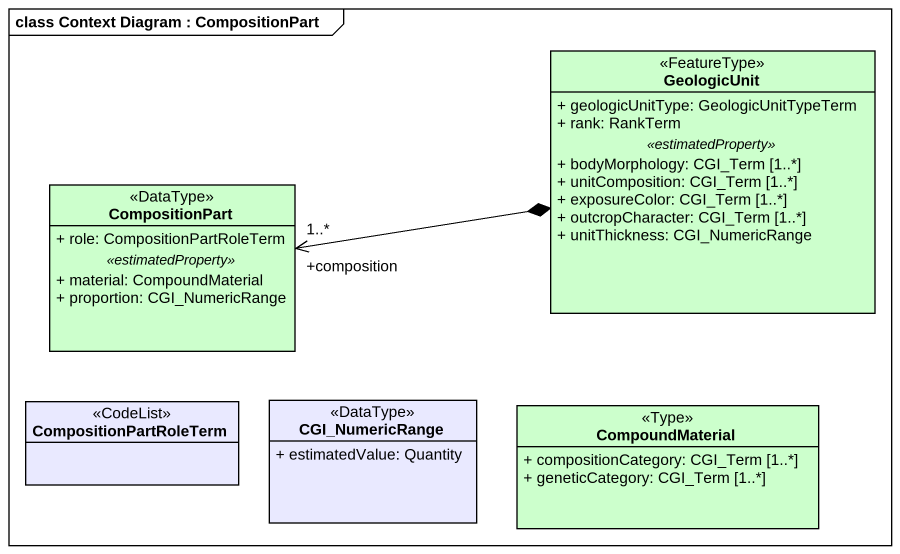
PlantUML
@startuml
mainframe class Context Diagram : CompositionPart
hide circle
hide empty members
skinparam classAttributeIconSize 0
class GeologicUnit <<FeatureType>> #CCFFCC {
  + geologicUnitType: GeologicUnitTypeTerm
  + rank: RankTerm
  .. <<estimatedProperty>> ..
  + bodyMorphology: CGI_Term [1..*]
  + unitComposition: CGI_Term [1..*]
  + exposureColor: CGI_Term [1..*]
  + outcropCharacter: CGI_Term [1..*]
  + unitThickness: CGI_NumericRange
}
class CompositionPart <<DataType>> #CCFFCC {
  + role: CompositionPartRoleTerm
  .. <<estimatedProperty>> ..
  + material: CompoundMaterial
  + proportion: CGI_NumericRange
}
class CompositionPartRoleTerm <<CodeList>> #E9E9FF
class CGI_NumericRange <<DataType>> #E9E9FF {
  + estimatedValue: Quantity
}
class CompoundMaterial <<Type>> #CCFFCC {
  + compositionCategory: CGI_Term [1..*]
  + geneticCategory: CGI_Term [1..*]
}
GeologicUnit *-left-> "+composition\n1..*" CompositionPart
@enduml
